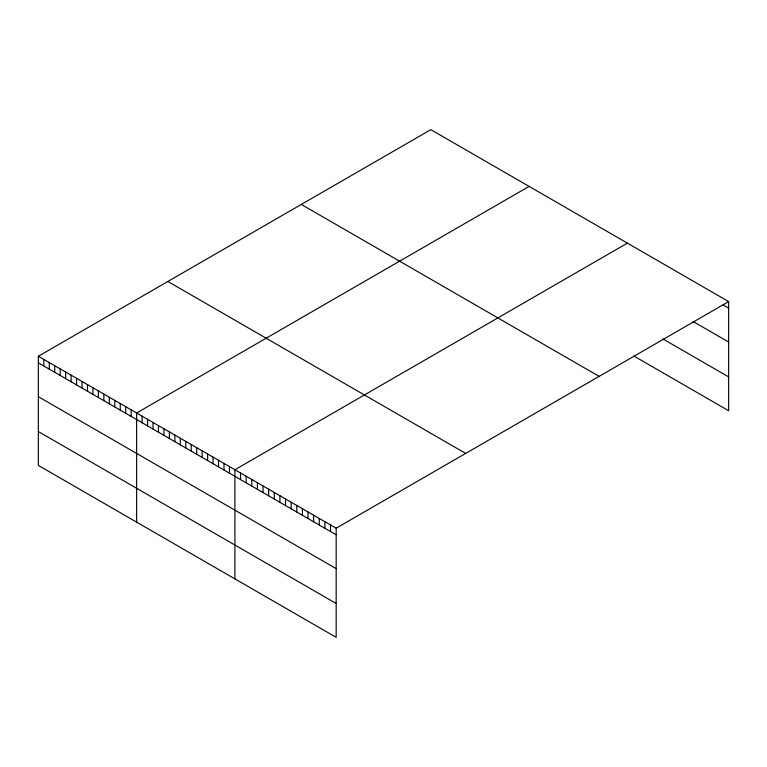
<?xml version="1.0" encoding="UTF-8"?>
<svg xmlns="http://www.w3.org/2000/svg" width="767" height="767" viewBox="0 0 767 767"><rect width="100%" height="100%" fill="white"/><g stroke="black" fill="none" stroke-linecap="round" stroke-linejoin="round"><path stroke-width="1.15" d="M38.35 356.252L336.167 528.195L336.167 637.339L38.35 465.406L38.35 356.252L430.833 129.661L728.65 301.594L728.65 410.748L633.954 356.07M529.115 186.4L136.631 413.001L136.631 522.145M627.396 243.139L234.903 469.74L234.903 578.884M336.167 528.195L728.65 301.594M723.022 304.93L728.65 308.181M693.023 321.459L728.65 342.024M663.024 339.004L728.65 376.894M301.316 204.434L599.132 376.376M167.868 281.479L465.684 453.422M38.35 362.839L336.167 534.781M38.35 396.683L336.167 568.625M38.35 431.553L336.167 603.495M330.539 524.954L330.539 531.531M324.911 521.704L324.911 528.281M319.283 518.454L319.283 525.04M313.665 515.203L313.665 521.79M308.037 511.963L308.037 518.54M302.409 508.713L302.409 515.29M296.781 505.463L296.781 512.049M291.163 502.212L291.163 508.799M285.535 498.972L285.535 505.549M279.907 495.722L279.907 502.299M274.289 492.472L274.289 499.058M268.661 489.221L268.661 495.808M263.033 485.981L263.033 492.558M257.405 482.731L257.405 489.308M251.787 479.48L251.787 486.067M246.159 476.23L246.159 482.817M240.531 472.99L240.531 479.567M229.448 466.585L229.448 473.172M223.983 463.431L223.983 470.018M218.528 460.277L218.528 466.863M213.063 457.132L213.063 463.709M207.608 453.978L207.608 460.555M202.143 450.823L202.143 457.41M196.688 447.669L196.688 454.256M191.223 444.524L191.223 451.101M185.767 441.37L185.767 447.947M180.312 438.216L180.312 444.793M174.847 435.062L174.847 441.648M169.392 431.907L169.392 438.494M163.927 428.763L163.927 435.34M158.472 425.608L158.472 432.185M153.007 422.454L153.007 429.041M147.552 419.3L147.552 425.886M142.087 416.145L142.087 422.732M131.167 409.846L131.167 416.423M125.711 406.692L125.711 413.279M120.246 403.538L120.246 410.124M114.791 400.393L114.791 406.97M109.326 397.239L109.326 403.816M103.871 394.085L103.871 400.662M98.406 390.93L98.406 397.517M92.951 387.776L92.951 394.363M87.486 384.631L87.486 391.208M82.031 381.477L82.031 388.054M76.566 378.323L76.566 384.909M71.11 375.168L71.11 381.755M65.646 372.014L65.646 378.601M60.19 368.869L60.19 375.447M54.725 365.715L54.725 372.292M49.27 362.561L49.27 369.148M43.805 359.407L43.805 365.993"/></g></svg>
